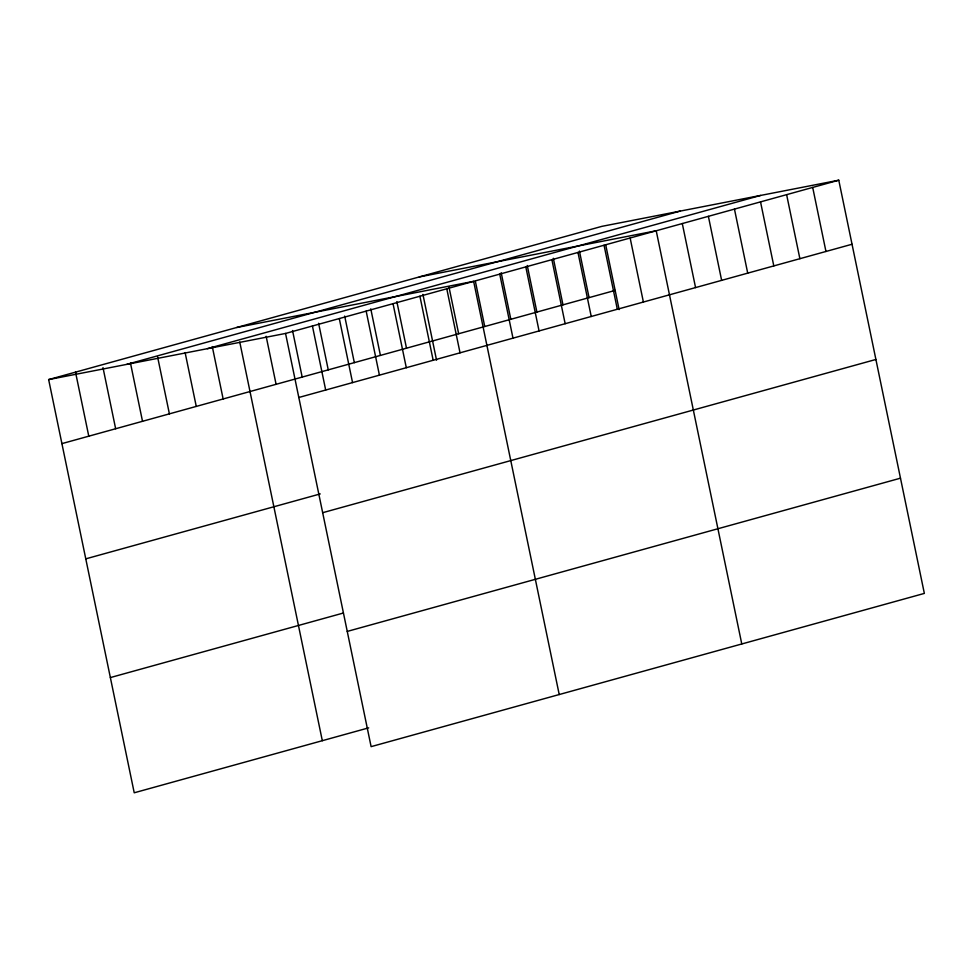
<?xml version="1.0" encoding="UTF-8"?>
<svg xmlns="http://www.w3.org/2000/svg" width="973" height="973" viewBox="0 0 973 973"><rect width="100%" height="100%" fill="white"/><g stroke="black" fill="none" stroke-linecap="round" stroke-linejoin="round"><path stroke-width="1.46" d="M368.682 727.853L134.225 792.788L48.65 379.592L601.886 226.356L838.775 180.212L924.35 593.408L371.114 746.644L285.551 333.447L838.775 180.212M126.831 364.364L680.054 211.129M207.371 348.675L760.606 195.439M61.907 443.627L615.143 290.404M298.808 397.483L852.044 244.247M85.77 558.855L320.239 493.919M322.671 512.698L875.907 359.463M110.363 677.573L343.372 613.026M347.252 631.416L900.487 478.181M419.314 276.928L656.216 230.771L741.779 643.968M236.743 327.5L473.644 281.343L559.22 694.54M48.65 379.592L285.551 333.447M812.698 187.436L825.955 251.472M786.622 194.649L799.879 258.696M760.533 201.873L773.803 265.921M734.457 209.098L747.714 273.145M708.38 216.322L721.638 280.37M682.292 223.547L695.561 287.594M630.139 237.996L643.396 302.031M605.802 245.281L619.12 309.596M604.051 245.22L617.32 309.256M579.422 251.046L589.066 297.616M577.974 252.445L591.231 316.48M553.333 258.271L562.978 304.841M551.886 259.669L565.155 323.705M527.257 265.495L536.901 312.065M525.809 266.894L539.066 330.929M501.18 272.72L510.825 319.29M499.733 274.118L512.99 338.154M475.396 281.404L484.736 326.514M449.015 287.169L458.66 333.739M446.777 288.786L460.034 352.822M422.927 294.393L436.549 360.168M419.91 296.23L433.167 360.265M396.85 301.618L406.495 348.188M393.031 303.673L406.3 367.709M370.774 308.842L380.419 355.413M366.164 311.117L379.421 375.152M344.685 316.067L354.33 362.637M339.297 318.56L352.554 382.596M318.609 323.291L328.254 369.862M312.418 326.004L325.687 390.039M292.532 330.516L302.177 377.086M266.14 336.281L276.089 384.311M239.759 342.046L322.318 740.696M212.284 346.583L223.145 398.979M185.113 352.567L196.266 406.422M157.638 357.103L169.399 413.866M130.467 363.087L142.52 421.309M102.992 367.624L115.653 428.752M75.517 372.148L88.786 436.196"/></g></svg>
